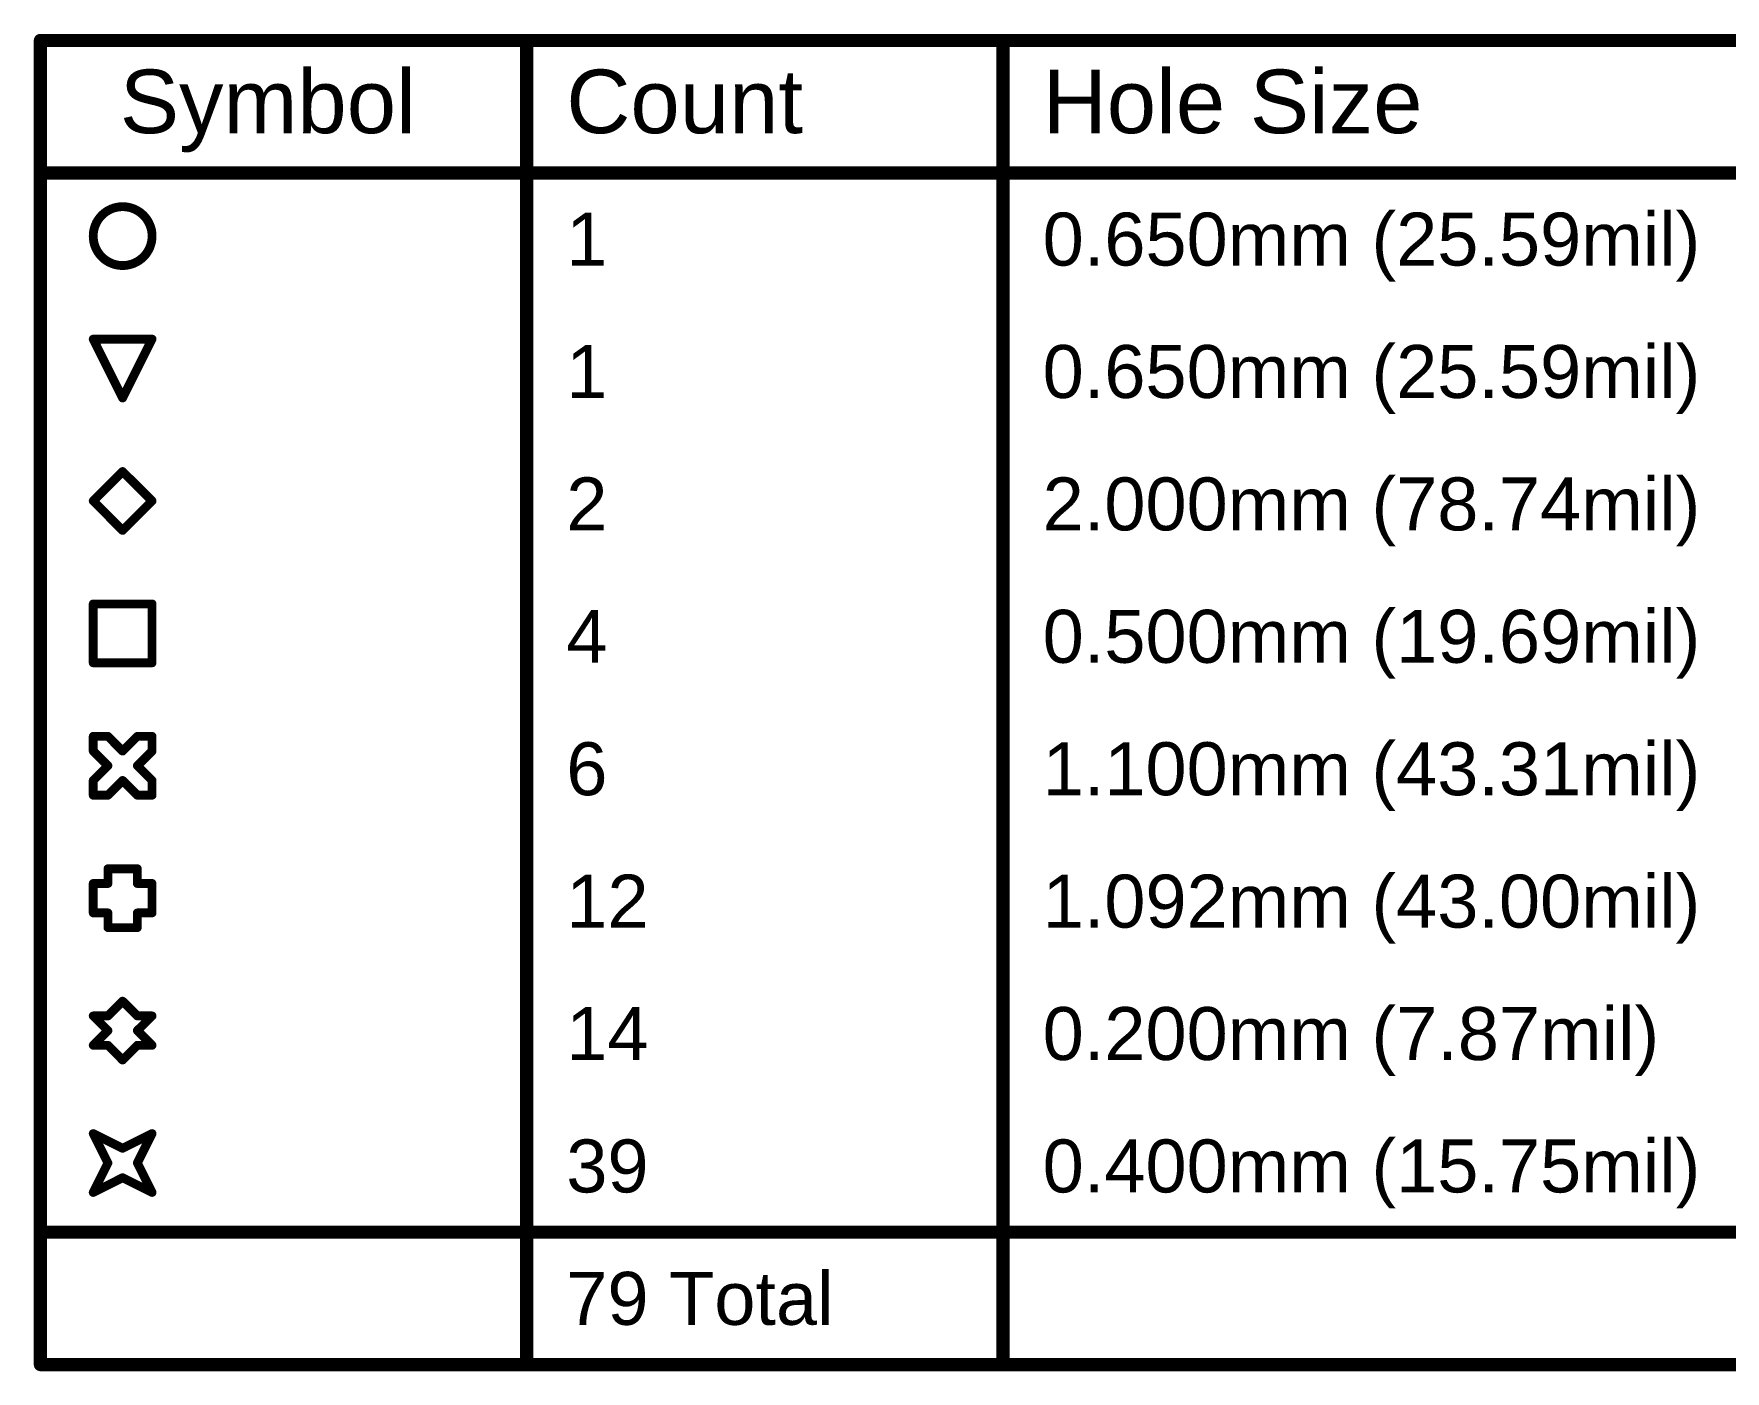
# Model space of a CAD drawing. Header units: inches. Extents: x 0.88 to 8.93, y 2.74 to 7.33.
# Drawn here: x 1 to 2.917, y 3.976 to 5.491 of the extents above; entities that cross this region are included whole.
import ezdxf

# ---------------------------------------------------------------- set-up
doc = ezdxf.new("R2010")
doc.units = ezdxf.units.IN
doc.header["$MEASUREMENT"] = 0
doc.layers.add('Drill Drawing', color=1, linetype='Continuous')
doc.styles.add('Arial', font='', dxfattribs={"height": 0.2})
doc.styles.get('Arial').set_extended_font_data('Arial')

msp = doc.modelspace()

# ---------------------------------------------------------------- linework, layer by layer
at = {"layer": 'Drill Drawing'}
for points in [[(1.0075, 5.4839, 0.015, 0.015, 0), (8.9273, 5.4839, 0.015, 0.015, 0)], [(1.0075, 3.9839, 0.015, 0.015, 0), (1.0075, 5.4839, 0.015, 0.015, 0)], [(1.5584, 3.9839, 0.015, 0.015, 0), (1.5584, 5.4839, 0.015, 0.015, 0)], [(2.0982, 3.9839, 0.015, 0.015, 0), (2.0982, 5.4839, 0.015, 0.015, 0)], [(1.0075, 5.3339, 0.015, 0.015, 0), (8.9273, 5.3339, 0.015, 0.015, 0)], [(1.0673, 5.1456, 0.01, 0.01, 0), (1.134, 5.1456, 0.01, 0.01, 0)], [(1.0673, 5.1456, 0.01, 0.01, 0), (1.1006, 5.0789, 0.01, 0.01, 0)], [(1.1006, 5.0789, 0.01, 0.01, 0), (1.134, 5.1456, 0.01, 0.01, 0)], [(1.0673, 4.9623, 0.01, 0.01, 0), (1.1006, 4.9956, 0.01, 0.01, 0)], [(1.1006, 4.9956, 0.01, 0.01, 0), (1.134, 4.9623, 0.01, 0.01, 0)], [(1.0673, 4.9623, 0.01, 0.01, 0), (1.1006, 4.9289, 0.01, 0.01, 0)], [(1.1006, 4.9289, 0.01, 0.01, 0), (1.134, 4.9623, 0.01, 0.01, 0)], [(1.0673, 4.8456, 0.01, 0.01, 0), (1.134, 4.8456, 0.01, 0.01, 0)], [(1.0673, 4.7789, 0.01, 0.01, 0), (1.0673, 4.8456, 0.01, 0.01, 0)], [(1.134, 4.7789, 0.01, 0.01, 0), (1.134, 4.8456, 0.01, 0.01, 0)], [(1.0673, 4.7789, 0.01, 0.01, 0), (1.134, 4.7789, 0.01, 0.01, 0)], [(1.0673, 4.6789, 0.01, 0.01, 0), (1.0673, 4.6956, 0.01, 0.01, 0)], [(1.0673, 4.6956, 0.01, 0.01, 0), (1.084, 4.6956, 0.01, 0.01, 0)], [(1.084, 4.6956, 0.01, 0.01, 0), (1.1006, 4.6789, 0.01, 0.01, 0)], [(1.1006, 4.6789, 0.01, 0.01, 0), (1.1173, 4.6956, 0.01, 0.01, 0)], [(1.1173, 4.6956, 0.01, 0.01, 0), (1.134, 4.6956, 0.01, 0.01, 0)], [(1.134, 4.6789, 0.01, 0.01, 0), (1.134, 4.6956, 0.01, 0.01, 0)], [(1.0673, 4.6789, 0.01, 0.01, 0), (1.084, 4.6623, 0.01, 0.01, 0)], [(1.1173, 4.6623, 0.01, 0.01, 0), (1.134, 4.6789, 0.01, 0.01, 0)], [(1.0673, 4.6456, 0.01, 0.01, 0), (1.084, 4.6623, 0.01, 0.01, 0)], [(1.1173, 4.6623, 0.01, 0.01, 0), (1.134, 4.6456, 0.01, 0.01, 0)], [(1.0673, 4.6289, 0.01, 0.01, 0), (1.0673, 4.6456, 0.01, 0.01, 0)], [(1.084, 4.6289, 0.01, 0.01, 0), (1.1006, 4.6456, 0.01, 0.01, 0)], [(1.1006, 4.6456, 0.01, 0.01, 0), (1.1173, 4.6289, 0.01, 0.01, 0)], [(1.134, 4.6289, 0.01, 0.01, 0), (1.134, 4.6456, 0.01, 0.01, 0)], [(1.0673, 4.6289, 0.01, 0.01, 0), (1.084, 4.6289, 0.01, 0.01, 0)], [(1.1173, 4.6289, 0.01, 0.01, 0), (1.134, 4.6289, 0.01, 0.01, 0)], [(1.084, 4.5289, 0.01, 0.01, 0), (1.084, 4.5456, 0.01, 0.01, 0)], [(1.084, 4.5456, 0.01, 0.01, 0), (1.1173, 4.5456, 0.01, 0.01, 0)], [(1.1173, 4.5289, 0.01, 0.01, 0), (1.1173, 4.5456, 0.01, 0.01, 0)], [(1.0673, 4.4956, 0.01, 0.01, 0), (1.0673, 4.5289, 0.01, 0.01, 0)], [(1.0673, 4.5289, 0.01, 0.01, 0), (1.084, 4.5289, 0.01, 0.01, 0)], [(1.1173, 4.5289, 0.01, 0.01, 0), (1.134, 4.5289, 0.01, 0.01, 0)], [(1.134, 4.4956, 0.01, 0.01, 0), (1.134, 4.5289, 0.01, 0.01, 0)], [(1.0673, 4.4956, 0.01, 0.01, 0), (1.084, 4.4956, 0.01, 0.01, 0)], [(1.084, 4.4789, 0.01, 0.01, 0), (1.084, 4.4956, 0.01, 0.01, 0)], [(1.1173, 4.4956, 0.01, 0.01, 0), (1.134, 4.4956, 0.01, 0.01, 0)], [(1.1173, 4.4789, 0.01, 0.01, 0), (1.1173, 4.4956, 0.01, 0.01, 0)], [(1.084, 4.4789, 0.01, 0.01, 0), (1.1173, 4.4789, 0.01, 0.01, 0)], [(1.084, 4.3789, 0.01, 0.01, 0), (1.1006, 4.3956, 0.01, 0.01, 0)], [(1.1006, 4.3956, 0.01, 0.01, 0), (1.1173, 4.3789, 0.01, 0.01, 0)], [(1.0673, 4.3789, 0.01, 0.01, 0), (1.084, 4.3623, 0.01, 0.01, 0)], [(1.0673, 4.3789, 0.01, 0.01, 0), (1.084, 4.3789, 0.01, 0.01, 0)], [(1.1173, 4.3789, 0.01, 0.01, 0), (1.134, 4.3789, 0.01, 0.01, 0)], [(1.1173, 4.3623, 0.01, 0.01, 0), (1.134, 4.3789, 0.01, 0.01, 0)], [(1.0673, 4.3456, 0.01, 0.01, 0), (1.084, 4.3623, 0.01, 0.01, 0)], [(1.1173, 4.3623, 0.01, 0.01, 0), (1.134, 4.3456, 0.01, 0.01, 0)], [(1.0673, 4.3456, 0.01, 0.01, 0), (1.084, 4.3456, 0.01, 0.01, 0)], [(1.084, 4.3456, 0.01, 0.01, 0), (1.1006, 4.3289, 0.01, 0.01, 0)], [(1.1006, 4.3289, 0.01, 0.01, 0), (1.1173, 4.3456, 0.01, 0.01, 0)], [(1.1173, 4.3456, 0.01, 0.01, 0), (1.134, 4.3456, 0.01, 0.01, 0)], [(1.0673, 4.2456, 0.01, 0.01, 0), (1.1006, 4.2289, 0.01, 0.01, 0)], [(1.0673, 4.2456, 0.01, 0.01, 0), (1.084, 4.2123, 0.01, 0.01, 0)], [(1.1006, 4.2289, 0.01, 0.01, 0), (1.134, 4.2456, 0.01, 0.01, 0)], [(1.1173, 4.2123, 0.01, 0.01, 0), (1.134, 4.2456, 0.01, 0.01, 0)], [(1.0673, 4.1789, 0.01, 0.01, 0), (1.084, 4.2123, 0.01, 0.01, 0)], [(1.1173, 4.2123, 0.01, 0.01, 0), (1.134, 4.1789, 0.01, 0.01, 0)], [(1.0673, 4.1789, 0.01, 0.01, 0), (1.1006, 4.1956, 0.01, 0.01, 0)], [(1.1006, 4.1956, 0.01, 0.01, 0), (1.134, 4.1789, 0.01, 0.01, 0)], [(1.0075, 4.1339, 0.015, 0.015, 0), (8.9273, 4.1339, 0.015, 0.015, 0)], [(1.0075, 3.9839, 0.015, 0.015, 0), (8.9273, 3.9839, 0.015, 0.015, 0)]]:
    msp.add_lwpolyline(points, format="xyseb", dxfattribs=at)
for points in [[(1.0037, 5.4839, 0.0075, 0.0075, 1), (1.0112, 5.4839, 0.0075, 0.0075, 1)], [(1.0037, 5.4839, 0.0075, 0.0075, 1), (1.0112, 5.4839, 0.0075, 0.0075, 1)], [(1.5546, 5.4839, 0.0075, 0.0075, 1), (1.5621, 5.4839, 0.0075, 0.0075, 1)], [(2.0945, 5.4839, 0.0075, 0.0075, 1), (2.102, 5.4839, 0.0075, 0.0075, 1)], [(1.0037, 5.3339, 0.0075, 0.0075, 1), (1.0112, 5.3339, 0.0075, 0.0075, 1)], [(1.134, 5.2623, 0.01, 0.01, 1), (1.0673, 5.2623, 0.01, 0.01, 1)], [(1.0648, 5.2623, 0.005, 0.005, 1), (1.0698, 5.2623, 0.005, 0.005, 1)], [(1.1315, 5.2623, 0.005, 0.005, 1), (1.1365, 5.2623, 0.005, 0.005, 1)], [(1.0648, 5.1456, 0.005, 0.005, 1), (1.0698, 5.1456, 0.005, 0.005, 1)], [(1.0648, 5.1456, 0.005, 0.005, 1), (1.0698, 5.1456, 0.005, 0.005, 1)], [(1.1315, 5.1456, 0.005, 0.005, 1), (1.1365, 5.1456, 0.005, 0.005, 1)], [(1.1315, 5.1456, 0.005, 0.005, 1), (1.1365, 5.1456, 0.005, 0.005, 1)], [(1.0981, 5.0789, 0.005, 0.005, 1), (1.1031, 5.0789, 0.005, 0.005, 1)], [(1.0981, 5.0789, 0.005, 0.005, 1), (1.1031, 5.0789, 0.005, 0.005, 1)], [(1.0981, 4.9956, 0.005, 0.005, 1), (1.1031, 4.9956, 0.005, 0.005, 1)], [(1.0981, 4.9956, 0.005, 0.005, 1), (1.1031, 4.9956, 0.005, 0.005, 1)], [(1.0648, 4.9623, 0.005, 0.005, 1), (1.0698, 4.9623, 0.005, 0.005, 1)], [(1.0648, 4.9623, 0.005, 0.005, 1), (1.0698, 4.9623, 0.005, 0.005, 1)], [(1.1315, 4.9623, 0.005, 0.005, 1), (1.1365, 4.9623, 0.005, 0.005, 1)], [(1.1315, 4.9623, 0.005, 0.005, 1), (1.1365, 4.9623, 0.005, 0.005, 1)], [(1.0981, 4.9289, 0.005, 0.005, 1), (1.1031, 4.9289, 0.005, 0.005, 1)], [(1.0981, 4.9289, 0.005, 0.005, 1), (1.1031, 4.9289, 0.005, 0.005, 1)], [(1.0648, 4.8456, 0.005, 0.005, 1), (1.0698, 4.8456, 0.005, 0.005, 1)], [(1.0648, 4.8456, 0.005, 0.005, 1), (1.0698, 4.8456, 0.005, 0.005, 1)], [(1.1315, 4.8456, 0.005, 0.005, 1), (1.1365, 4.8456, 0.005, 0.005, 1)], [(1.1315, 4.8456, 0.005, 0.005, 1), (1.1365, 4.8456, 0.005, 0.005, 1)], [(1.0648, 4.7789, 0.005, 0.005, 1), (1.0698, 4.7789, 0.005, 0.005, 1)], [(1.0648, 4.7789, 0.005, 0.005, 1), (1.0698, 4.7789, 0.005, 0.005, 1)], [(1.1315, 4.7789, 0.005, 0.005, 1), (1.1365, 4.7789, 0.005, 0.005, 1)], [(1.1315, 4.7789, 0.005, 0.005, 1), (1.1365, 4.7789, 0.005, 0.005, 1)], [(1.0648, 4.6956, 0.005, 0.005, 1), (1.0698, 4.6956, 0.005, 0.005, 1)], [(1.0648, 4.6956, 0.005, 0.005, 1), (1.0698, 4.6956, 0.005, 0.005, 1)], [(1.0815, 4.6956, 0.005, 0.005, 1), (1.0865, 4.6956, 0.005, 0.005, 1)], [(1.0815, 4.6956, 0.005, 0.005, 1), (1.0865, 4.6956, 0.005, 0.005, 1)], [(1.1148, 4.6956, 0.005, 0.005, 1), (1.1198, 4.6956, 0.005, 0.005, 1)], [(1.1148, 4.6956, 0.005, 0.005, 1), (1.1198, 4.6956, 0.005, 0.005, 1)], [(1.1315, 4.6956, 0.005, 0.005, 1), (1.1365, 4.6956, 0.005, 0.005, 1)], [(1.1315, 4.6956, 0.005, 0.005, 1), (1.1365, 4.6956, 0.005, 0.005, 1)], [(1.0648, 4.6789, 0.005, 0.005, 1), (1.0698, 4.6789, 0.005, 0.005, 1)], [(1.0648, 4.6789, 0.005, 0.005, 1), (1.0698, 4.6789, 0.005, 0.005, 1)], [(1.0981, 4.6789, 0.005, 0.005, 1), (1.1031, 4.6789, 0.005, 0.005, 1)], [(1.0981, 4.6789, 0.005, 0.005, 1), (1.1031, 4.6789, 0.005, 0.005, 1)], [(1.1315, 4.6789, 0.005, 0.005, 1), (1.1365, 4.6789, 0.005, 0.005, 1)], [(1.1315, 4.6789, 0.005, 0.005, 1), (1.1365, 4.6789, 0.005, 0.005, 1)], [(1.0815, 4.6623, 0.005, 0.005, 1), (1.0865, 4.6623, 0.005, 0.005, 1)], [(1.0815, 4.6623, 0.005, 0.005, 1), (1.0865, 4.6623, 0.005, 0.005, 1)], [(1.1148, 4.6623, 0.005, 0.005, 1), (1.1198, 4.6623, 0.005, 0.005, 1)], [(1.1148, 4.6623, 0.005, 0.005, 1), (1.1198, 4.6623, 0.005, 0.005, 1)], [(1.0648, 4.6456, 0.005, 0.005, 1), (1.0698, 4.6456, 0.005, 0.005, 1)], [(1.0648, 4.6456, 0.005, 0.005, 1), (1.0698, 4.6456, 0.005, 0.005, 1)], [(1.0981, 4.6456, 0.005, 0.005, 1), (1.1031, 4.6456, 0.005, 0.005, 1)], [(1.0981, 4.6456, 0.005, 0.005, 1), (1.1031, 4.6456, 0.005, 0.005, 1)], [(1.1315, 4.6456, 0.005, 0.005, 1), (1.1365, 4.6456, 0.005, 0.005, 1)], [(1.1315, 4.6456, 0.005, 0.005, 1), (1.1365, 4.6456, 0.005, 0.005, 1)], [(1.0648, 4.6289, 0.005, 0.005, 1), (1.0698, 4.6289, 0.005, 0.005, 1)], [(1.0648, 4.6289, 0.005, 0.005, 1), (1.0698, 4.6289, 0.005, 0.005, 1)], [(1.0815, 4.6289, 0.005, 0.005, 1), (1.0865, 4.6289, 0.005, 0.005, 1)], [(1.0815, 4.6289, 0.005, 0.005, 1), (1.0865, 4.6289, 0.005, 0.005, 1)], [(1.1148, 4.6289, 0.005, 0.005, 1), (1.1198, 4.6289, 0.005, 0.005, 1)], [(1.1148, 4.6289, 0.005, 0.005, 1), (1.1198, 4.6289, 0.005, 0.005, 1)], [(1.1315, 4.6289, 0.005, 0.005, 1), (1.1365, 4.6289, 0.005, 0.005, 1)], [(1.1315, 4.6289, 0.005, 0.005, 1), (1.1365, 4.6289, 0.005, 0.005, 1)], [(1.0815, 4.5456, 0.005, 0.005, 1), (1.0865, 4.5456, 0.005, 0.005, 1)], [(1.0815, 4.5456, 0.005, 0.005, 1), (1.0865, 4.5456, 0.005, 0.005, 1)], [(1.1148, 4.5456, 0.005, 0.005, 1), (1.1198, 4.5456, 0.005, 0.005, 1)], [(1.1148, 4.5456, 0.005, 0.005, 1), (1.1198, 4.5456, 0.005, 0.005, 1)], [(1.0648, 4.5289, 0.005, 0.005, 1), (1.0698, 4.5289, 0.005, 0.005, 1)], [(1.0648, 4.5289, 0.005, 0.005, 1), (1.0698, 4.5289, 0.005, 0.005, 1)], [(1.0815, 4.5289, 0.005, 0.005, 1), (1.0865, 4.5289, 0.005, 0.005, 1)], [(1.0815, 4.5289, 0.005, 0.005, 1), (1.0865, 4.5289, 0.005, 0.005, 1)], [(1.1148, 4.5289, 0.005, 0.005, 1), (1.1198, 4.5289, 0.005, 0.005, 1)], [(1.1148, 4.5289, 0.005, 0.005, 1), (1.1198, 4.5289, 0.005, 0.005, 1)], [(1.1315, 4.5289, 0.005, 0.005, 1), (1.1365, 4.5289, 0.005, 0.005, 1)], [(1.1315, 4.5289, 0.005, 0.005, 1), (1.1365, 4.5289, 0.005, 0.005, 1)], [(1.0648, 4.4956, 0.005, 0.005, 1), (1.0698, 4.4956, 0.005, 0.005, 1)], [(1.0648, 4.4956, 0.005, 0.005, 1), (1.0698, 4.4956, 0.005, 0.005, 1)], [(1.0815, 4.4956, 0.005, 0.005, 1), (1.0865, 4.4956, 0.005, 0.005, 1)], [(1.0815, 4.4956, 0.005, 0.005, 1), (1.0865, 4.4956, 0.005, 0.005, 1)], [(1.1148, 4.4956, 0.005, 0.005, 1), (1.1198, 4.4956, 0.005, 0.005, 1)], [(1.1148, 4.4956, 0.005, 0.005, 1), (1.1198, 4.4956, 0.005, 0.005, 1)], [(1.1315, 4.4956, 0.005, 0.005, 1), (1.1365, 4.4956, 0.005, 0.005, 1)], [(1.1315, 4.4956, 0.005, 0.005, 1), (1.1365, 4.4956, 0.005, 0.005, 1)], [(1.0815, 4.4789, 0.005, 0.005, 1), (1.0865, 4.4789, 0.005, 0.005, 1)], [(1.0815, 4.4789, 0.005, 0.005, 1), (1.0865, 4.4789, 0.005, 0.005, 1)], [(1.1148, 4.4789, 0.005, 0.005, 1), (1.1198, 4.4789, 0.005, 0.005, 1)], [(1.1148, 4.4789, 0.005, 0.005, 1), (1.1198, 4.4789, 0.005, 0.005, 1)], [(1.0981, 4.3956, 0.005, 0.005, 1), (1.1031, 4.3956, 0.005, 0.005, 1)], [(1.0981, 4.3956, 0.005, 0.005, 1), (1.1031, 4.3956, 0.005, 0.005, 1)], [(1.0648, 4.3789, 0.005, 0.005, 1), (1.0698, 4.3789, 0.005, 0.005, 1)], [(1.0648, 4.3789, 0.005, 0.005, 1), (1.0698, 4.3789, 0.005, 0.005, 1)], [(1.0815, 4.3789, 0.005, 0.005, 1), (1.0865, 4.3789, 0.005, 0.005, 1)], [(1.0815, 4.3789, 0.005, 0.005, 1), (1.0865, 4.3789, 0.005, 0.005, 1)], [(1.1148, 4.3789, 0.005, 0.005, 1), (1.1198, 4.3789, 0.005, 0.005, 1)], [(1.1148, 4.3789, 0.005, 0.005, 1), (1.1198, 4.3789, 0.005, 0.005, 1)], [(1.1315, 4.3789, 0.005, 0.005, 1), (1.1365, 4.3789, 0.005, 0.005, 1)], [(1.1315, 4.3789, 0.005, 0.005, 1), (1.1365, 4.3789, 0.005, 0.005, 1)], [(1.0815, 4.3623, 0.005, 0.005, 1), (1.0865, 4.3623, 0.005, 0.005, 1)], [(1.0815, 4.3623, 0.005, 0.005, 1), (1.0865, 4.3623, 0.005, 0.005, 1)], [(1.1148, 4.3623, 0.005, 0.005, 1), (1.1198, 4.3623, 0.005, 0.005, 1)], [(1.1148, 4.3623, 0.005, 0.005, 1), (1.1198, 4.3623, 0.005, 0.005, 1)], [(1.0648, 4.3456, 0.005, 0.005, 1), (1.0698, 4.3456, 0.005, 0.005, 1)], [(1.0648, 4.3456, 0.005, 0.005, 1), (1.0698, 4.3456, 0.005, 0.005, 1)], [(1.0815, 4.3456, 0.005, 0.005, 1), (1.0865, 4.3456, 0.005, 0.005, 1)], [(1.0815, 4.3456, 0.005, 0.005, 1), (1.0865, 4.3456, 0.005, 0.005, 1)], [(1.0981, 4.3289, 0.005, 0.005, 1), (1.1031, 4.3289, 0.005, 0.005, 1)], [(1.0981, 4.3289, 0.005, 0.005, 1), (1.1031, 4.3289, 0.005, 0.005, 1)], [(1.1148, 4.3456, 0.005, 0.005, 1), (1.1198, 4.3456, 0.005, 0.005, 1)], [(1.1148, 4.3456, 0.005, 0.005, 1), (1.1198, 4.3456, 0.005, 0.005, 1)], [(1.1315, 4.3456, 0.005, 0.005, 1), (1.1365, 4.3456, 0.005, 0.005, 1)], [(1.1315, 4.3456, 0.005, 0.005, 1), (1.1365, 4.3456, 0.005, 0.005, 1)], [(1.0648, 4.2456, 0.005, 0.005, 1), (1.0698, 4.2456, 0.005, 0.005, 1)], [(1.0648, 4.2456, 0.005, 0.005, 1), (1.0698, 4.2456, 0.005, 0.005, 1)], [(1.1315, 4.2456, 0.005, 0.005, 1), (1.1365, 4.2456, 0.005, 0.005, 1)], [(1.1315, 4.2456, 0.005, 0.005, 1), (1.1365, 4.2456, 0.005, 0.005, 1)], [(1.0815, 4.2123, 0.005, 0.005, 1), (1.0865, 4.2123, 0.005, 0.005, 1)], [(1.0815, 4.2123, 0.005, 0.005, 1), (1.0865, 4.2123, 0.005, 0.005, 1)], [(1.0981, 4.2289, 0.005, 0.005, 1), (1.1031, 4.2289, 0.005, 0.005, 1)], [(1.0981, 4.2289, 0.005, 0.005, 1), (1.1031, 4.2289, 0.005, 0.005, 1)], [(1.1148, 4.2123, 0.005, 0.005, 1), (1.1198, 4.2123, 0.005, 0.005, 1)], [(1.1148, 4.2123, 0.005, 0.005, 1), (1.1198, 4.2123, 0.005, 0.005, 1)], [(1.0981, 4.1956, 0.005, 0.005, 1), (1.1031, 4.1956, 0.005, 0.005, 1)], [(1.0981, 4.1956, 0.005, 0.005, 1), (1.1031, 4.1956, 0.005, 0.005, 1)], [(1.0648, 4.1789, 0.005, 0.005, 1), (1.0698, 4.1789, 0.005, 0.005, 1)], [(1.0648, 4.1789, 0.005, 0.005, 1), (1.0698, 4.1789, 0.005, 0.005, 1)], [(1.1315, 4.1789, 0.005, 0.005, 1), (1.1365, 4.1789, 0.005, 0.005, 1)], [(1.1315, 4.1789, 0.005, 0.005, 1), (1.1365, 4.1789, 0.005, 0.005, 1)], [(1.0037, 4.1339, 0.0075, 0.0075, 1), (1.0112, 4.1339, 0.0075, 0.0075, 1)], [(1.0037, 3.9839, 0.0075, 0.0075, 1), (1.0112, 3.9839, 0.0075, 0.0075, 1)], [(1.0037, 3.9839, 0.0075, 0.0075, 1), (1.0112, 3.9839, 0.0075, 0.0075, 1)], [(1.5546, 3.9839, 0.0075, 0.0075, 1), (1.5621, 3.9839, 0.0075, 0.0075, 1)], [(2.0945, 3.9839, 0.0075, 0.0075, 1), (2.102, 3.9839, 0.0075, 0.0075, 1)]]:
    msp.add_lwpolyline(points, format="xyseb", close=True, dxfattribs=at)

# ---------------------------------------------------------------- texts
at = {"layer": 'Drill Drawing', "style": 'Arial'}
for s, height, p in [('Symbol', 0.072, (1.0975, 5.3789)), ('Count', 0.072, (1.6034, 5.3789)), ('Hole Size', 0.072, (2.1432, 5.3789)), ('0.650mm (25.59mil)', 0.06, (2.1432, 5.2289)), ('1', 0.06, (1.6034, 5.2289)), ('1', 0.06, (1.6034, 5.0789)), ('0.650mm (25.59mil)', 0.06, (2.1432, 5.0789)), ('2', 0.06, (1.6034, 4.9289)), ('2.000mm (78.74mil)', 0.06, (2.1432, 4.9289)), ('4', 0.06, (1.6034, 4.7789)), ('0.500mm (19.69mil)', 0.06, (2.1432, 4.7789)), ('6', 0.06, (1.6034, 4.6289)), ('1.100mm (43.31mil)', 0.06, (2.1432, 4.6289)), ('12', 0.06, (1.6034, 4.4789)), ('1.092mm (43.00mil)', 0.06, (2.1432, 4.4789)), ('0.200mm (7.87mil)', 0.06, (2.1432, 4.3289)), ('14', 0.06, (1.6034, 4.3289)), ('39', 0.06, (1.6034, 4.1789)), ('0.400mm (15.75mil)', 0.06, (2.1432, 4.1789)), ('79 Total', 0.06, (1.6034, 4.0289))]:
    msp.add_text(s, height=height, dxfattribs=at).set_placement(p)

doc.saveas('drawing.dxf')
